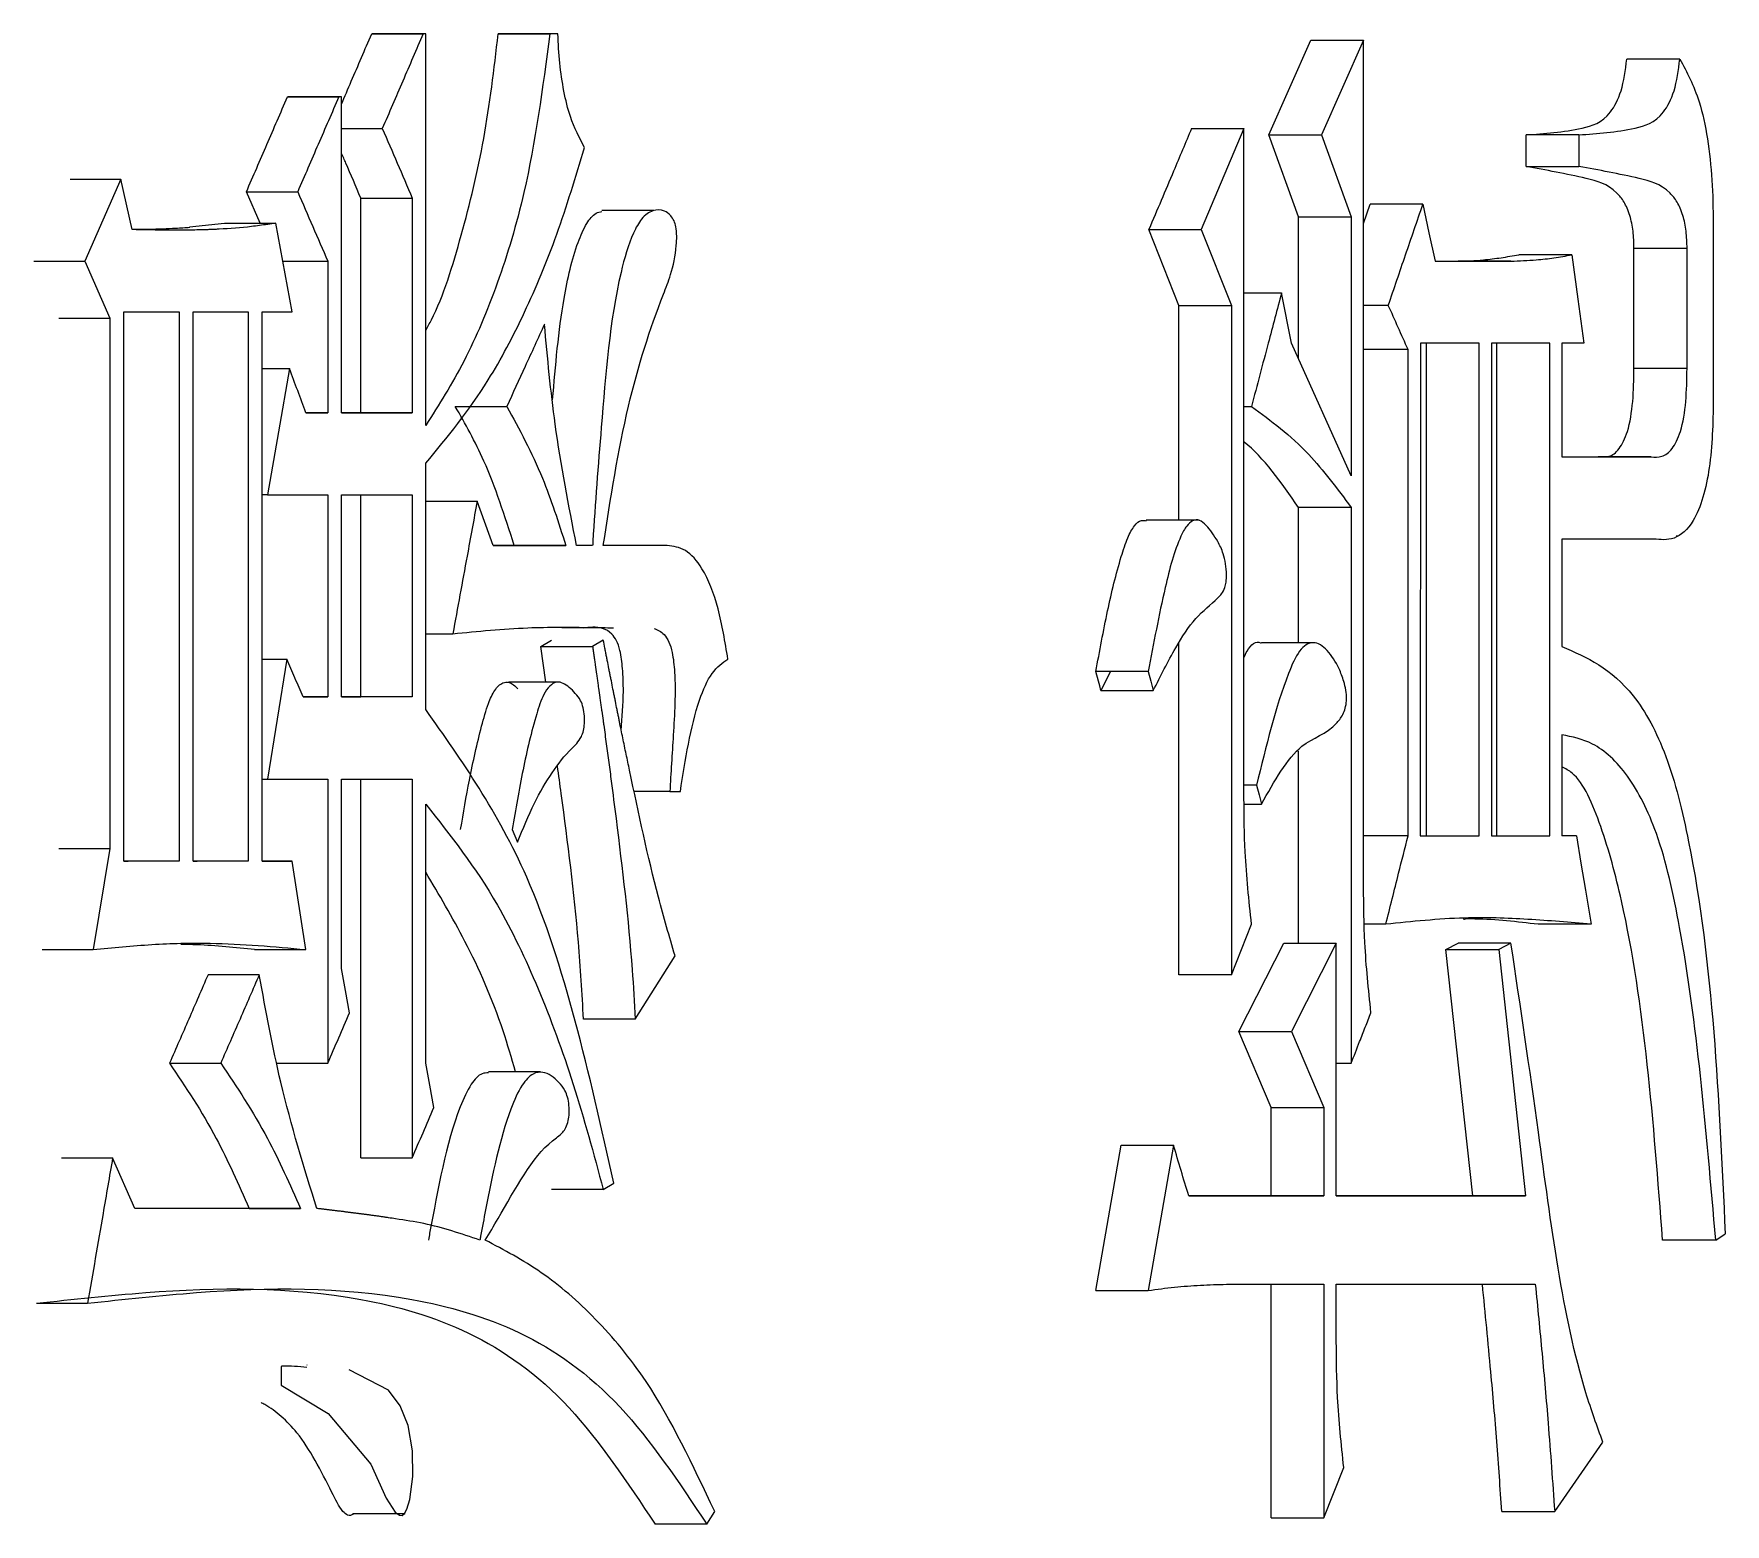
# Model space of a CAD drawing. Header units: millimetres. Extents: x 2180 to 4616, y 795 to 2518.
# Drawn here: x 3053.936 to 3056.833, y 1021.187 to 1023.739 of the extents above; entities that cross this region are included whole.
import ezdxf

# ---------------------------------------------------------------- set-up
doc = ezdxf.new("R2010")
doc.units = ezdxf.units.MM

msp = doc.modelspace()

# ---------------------------------------------------------------- linework, layer by layer
at = {"color": 7, "linetype": 'Continuous', "lineweight": 25}
for p, q in [((3054.5147, 1023.7394), (3054.6027, 1023.7394)), ((3054.5193, 1023.7394), (3054.5147, 1023.7394)), ((3054.6073, 1023.7394), (3054.5193, 1023.7394)), ((3054.6073, 1023.7394), (3054.6027, 1023.7394)), ((3054.6073, 1023.0688), (3054.6073, 1023.7394)), ((3054.8335, 1023.7394), (3054.7451, 1023.7394)), ((3054.8335, 1023.7394), (3054.8197, 1023.7394)), ((3056.0511, 1023.5664), (3056.1232, 1023.7287)), ((3056.1232, 1023.7287), (3056.2133, 1023.7287)), ((3056.2133, 1023.7287), (3056.1411, 1023.5664)), ((3056.2133, 1022.2791), (3056.2133, 1023.7287)), ((3056.755, 1023.6962), (3056.6642, 1023.6962)), ((3054.3704, 1023.6313), (3054.4583, 1023.6313)), ((3054.3751, 1023.6313), (3054.3704, 1023.6313)), ((3054.4629, 1023.6313), (3054.3751, 1023.6313)), ((3054.4629, 1023.6313), (3054.4583, 1023.6313)), ((3054.4629, 1023.0904), (3054.4629, 1023.6313)), ((3054.4629, 1023.5772), (3054.5329, 1023.5772)), ((3055.9187, 1023.5772), (3056.0085, 1023.5772)), ((3056.0085, 1023.5772), (3055.9354, 1023.4041)), ((3056.0085, 1022.4306), (3056.0085, 1023.5772)), ((3056.0511, 1023.5664), (3056.1411, 1023.5664)), ((3056.102, 1023.4258), (3056.0511, 1023.5664)), ((3056.1411, 1023.5664), (3056.1921, 1023.4258)), ((3056.5821, 1023.5664), (3056.4915, 1023.5664)), ((3056.4915, 1023.5123), (3056.4915, 1023.5664)), ((3056.5821, 1023.5664), (3056.5821, 1023.5123)), ((3056.4915, 1023.5123), (3056.5821, 1023.5123)), ((3053.9981, 1023.4906), (3054.0854, 1023.4906)), ((3054.0854, 1023.4906), (3054.0234, 1023.35)), ((3054.1045, 1023.4041), (3054.0854, 1023.4906)), ((3054.3002, 1023.469), (3054.388, 1023.469)), ((3054.3236, 1023.4149), (3054.3002, 1023.469)), ((3054.4961, 1023.4582), (3054.5841, 1023.4582)), ((3054.4961, 1023.0904), (3054.4961, 1023.4582)), ((3054.5841, 1023.4582), (3054.5841, 1023.0904)), ((3054.998, 1023.4366), (3054.9088, 1023.4366)), ((3056.102, 1023.1825), (3056.102, 1023.4258)), ((3056.1921, 1023.4258), (3056.1921, 1022.9823)), ((3056.2133, 1023.4146), (3056.2245, 1023.4474)), ((3056.3148, 1023.4474), (3056.2245, 1023.4474)), ((3054.2028, 1023.4087), (3054.2627, 1023.4149)), ((3054.2627, 1023.4149), (3054.3504, 1023.4149)), ((3054.3786, 1023.2635), (3054.3504, 1023.4149)), ((3055.8456, 1023.4041), (3055.9354, 1023.4041)), ((3055.8972, 1023.2743), (3055.8456, 1023.4041)), ((3055.9354, 1023.4041), (3055.987, 1023.2743)), ((3056.8122, 1023.415), (3056.8122, 1023.1121)), ((3056.7673, 1023.3717), (3056.6764, 1023.3717)), ((3056.6764, 1023.1662), (3056.6764, 1023.3717)), ((3056.7673, 1023.1662), (3056.7673, 1023.3717)), ((3053.9361, 1023.35), (3054.0234, 1023.35)), ((3054.0234, 1023.35), (3054.0663, 1023.2526)), ((3054.3625, 1023.35), (3054.4395, 1023.35)), ((3054.4395, 1023.35), (3054.4395, 1023.0904)), ((3056.3358, 1023.35), (3056.4657, 1023.3501)), ((3056.3358, 1023.3501), (3056.3752, 1023.3501)), ((3056.4657, 1023.3501), (3056.3752, 1023.3501)), ((3056.5697, 1023.3609), (3056.4791, 1023.3609)), ((3056.0085, 1023.296), (3056.0728, 1023.296)), ((3056.0899, 1023.2094), (3056.0728, 1023.296)), ((3054.0902, 1022.3224), (3054.0902, 1023.2635)), ((3054.0902, 1023.2635), (3054.1852, 1023.2635)), ((3054.1852, 1023.2635), (3054.1852, 1022.3224)), ((3054.2089, 1022.3224), (3054.2089, 1023.2635)), ((3054.2089, 1023.2635), (3054.3033, 1023.2635)), ((3054.3033, 1023.2635), (3054.3033, 1022.3224)), ((3054.3269, 1023.2635), (3054.3786, 1023.2635)), ((3054.3269, 1022.3224), (3054.3269, 1023.2635)), ((3055.8972, 1023.2743), (3055.987, 1023.2743)), ((3055.8972, 1022.9065), (3055.8972, 1023.2743)), ((3055.987, 1023.2743), (3055.987, 1022.1277)), ((3056.2557, 1023.2743), (3056.2133, 1023.2743)), ((3056.1921, 1022.9823), (3056.0899, 1023.2094)), ((3056.2895, 1023.1986), (3056.2133, 1023.1986)), ((3056.2895, 1022.3657), (3056.2895, 1023.1986)), ((3056.3106, 1023.2094), (3056.3105, 1022.3657)), ((3056.4114, 1023.2094), (3056.3106, 1023.2094)), ((3056.321, 1022.3657), (3056.321, 1023.2094)), ((3056.4114, 1022.3657), (3056.4114, 1023.2094)), ((3056.5323, 1023.2094), (3056.4323, 1023.2094)), ((3056.4323, 1023.2094), (3056.4323, 1022.3657)), ((3056.4418, 1022.3657), (3056.4418, 1023.2094)), ((3056.5323, 1022.3657), (3056.5323, 1023.2094)), ((3056.5904, 1023.2094), (3056.5531, 1023.2094)), ((3056.5531, 1023.2094), (3056.5531, 1023.0147)), ((3054.3269, 1023.1661), (3054.3739, 1023.1661)), ((3056.7673, 1023.1662), (3056.6764, 1023.1662)), ((3054.4395, 1023.0904), (3054.4021, 1023.0904)), ((3054.4021, 1023.0904), (3054.4395, 1023.0904)), ((3054.5841, 1023.0904), (3054.4629, 1023.0904)), ((3054.4629, 1023.0904), (3054.4961, 1023.0904)), ((3054.4961, 1023.0904), (3054.5841, 1023.0904)), ((3056.0085, 1023.1012), (3056.0214, 1023.1012)), ((3054.6073, 1022.582), (3054.6073, 1023.0039)), ((3056.5531, 1023.0147), (3056.7058, 1023.0147)), ((3056.5531, 1023.0147), (3056.615, 1023.0147)), ((3056.7058, 1023.0147), (3056.615, 1023.0147)), ((3054.3363, 1022.9498), (3054.3269, 1022.9498)), ((3054.3363, 1022.9498), (3054.4395, 1022.9498)), ((3054.4395, 1022.9498), (3054.4395, 1022.6036)), ((3054.4629, 1022.6036), (3054.4629, 1022.9498)), ((3054.4629, 1022.9498), (3054.5841, 1022.9498)), ((3054.4961, 1022.6036), (3054.4961, 1022.9498)), ((3054.5841, 1022.9498), (3054.5841, 1022.6036)), ((3054.6073, 1022.939), (3054.6953, 1022.939)), ((3054.723, 1022.8632), (3054.6953, 1022.939)), ((3055.9315, 1022.9065), (3055.841, 1022.9065)), ((3056.1921, 1022.9282), (3056.102, 1022.9282)), ((3056.102, 1022.6964), (3056.102, 1022.9282)), ((3056.1921, 1022.9282), (3056.1921, 1021.9762)), ((3056.7099, 1022.8741), (3056.5531, 1022.8741)), ((3056.5531, 1022.8741), (3056.5531, 1022.6902)), ((3056.7099, 1022.8741), (3056.6191, 1022.8741)), ((3056.7489, 1022.8794), (3056.7523, 1022.8794)), ((3054.8472, 1022.8632), (3054.723, 1022.8632)), ((3054.723, 1022.8632), (3054.7588, 1022.8632)), ((3054.7588, 1022.8632), (3054.8472, 1022.8632)), ((3054.8931, 1022.8632), (3054.8655, 1022.8632)), ((3055.0206, 1022.8632), (3054.9114, 1022.8632)), ((3055.0206, 1022.8632), (3054.932, 1022.8632)), ((3054.6073, 1022.7118), (3054.6537, 1022.7118)), ((3054.8046, 1022.6902), (3054.8228, 1022.701)), ((3054.8402, 1022.7224), (3054.9084, 1022.7224)), ((3054.9113, 1022.701), (3054.893, 1022.6902)), ((3054.8132, 1022.6288), (3054.8046, 1022.6902)), ((3054.8046, 1022.6902), (3054.893, 1022.6902)), ((3055.8972, 1022.1277), (3055.8972, 1022.6958)), ((3056.1293, 1022.6964), (3056.0387, 1022.6964)), ((3054.3269, 1022.6685), (3054.3692, 1022.6685)), ((3055.8446, 1022.6469), (3055.7549, 1022.6469)), ((3055.7793, 1022.6462), (3055.7635, 1022.6145)), ((3054.8379, 1022.6288), (3054.749, 1022.6288)), ((3055.7635, 1022.6145), (3055.8532, 1022.6145)), ((3054.4395, 1022.6036), (3054.3974, 1022.6036)), ((3054.3974, 1022.6036), (3054.4395, 1022.6036)), ((3054.5841, 1022.6036), (3054.4629, 1022.6036)), ((3054.4629, 1022.6036), (3054.4961, 1022.6036)), ((3054.5841, 1022.6036), (3054.4961, 1022.6036)), ((3056.5531, 1022.5388), (3056.5531, 1022.3657)), ((3056.102, 1022.1818), (3056.102, 1022.5107)), ((3054.3269, 1022.463), (3054.3363, 1022.463)), ((3054.3363, 1022.463), (3054.4395, 1022.463)), ((3054.4395, 1022.463), (3054.4395, 1021.9762)), ((3054.4629, 1022.463), (3054.5841, 1022.463)), ((3054.4629, 1022.1385), (3054.4629, 1022.463)), ((3054.4961, 1021.814), (3054.4961, 1022.463)), ((3054.5841, 1022.463), (3054.5841, 1021.814)), ((3055.0252, 1022.4414), (3054.9647, 1022.4414)), ((3055.0252, 1022.4414), (3055.0433, 1022.4414)), ((3056.03, 1022.4522), (3056.0085, 1022.4522)), ((3054.6073, 1021.9762), (3054.6073, 1022.4197)), ((3056.0088, 1022.4198), (3056.0385, 1022.4198)), ((3054.7553, 1022.3765), (3054.7645, 1022.3549)), ((3056.2895, 1022.3657), (3056.2133, 1022.3657)), ((3056.3105, 1022.3657), (3056.4114, 1022.3657)), ((3056.3105, 1022.3657), (3056.321, 1022.3657)), ((3056.321, 1022.3657), (3056.4114, 1022.3657)), ((3056.4323, 1022.3657), (3056.5323, 1022.3657)), ((3056.4323, 1022.3657), (3056.4418, 1022.3657)), ((3056.4418, 1022.3657), (3056.5323, 1022.3657)), ((3056.5779, 1022.3657), (3056.5531, 1022.3657)), ((3056.5779, 1022.3657), (3056.5531, 1022.3657)), ((3054.0663, 1022.344), (3054.0377, 1022.1709)), ((3054.1852, 1022.3224), (3054.0902, 1022.3224)), ((3054.0902, 1022.3224), (3054.0977, 1022.3224)), ((3054.1852, 1022.3224), (3054.0977, 1022.3224)), ((3054.3033, 1022.3224), (3054.2089, 1022.3224)), ((3054.2089, 1022.3224), (3054.2157, 1022.3224)), ((3054.3033, 1022.3224), (3054.2157, 1022.3224)), ((3054.3786, 1022.3224), (3054.3269, 1022.3224)), ((3054.3269, 1022.3224), (3054.3786, 1022.3224)), ((3054.4021, 1022.1709), (3054.3786, 1022.3224)), ((3055.987, 1022.1277), (3056.0214, 1022.2142)), ((3056.2514, 1022.2142), (3056.2148, 1022.2142)), ((3056.6028, 1022.2142), (3056.5121, 1022.2142)), ((3055.9999, 1022.0303), (3056.0765, 1022.1818)), ((3056.1666, 1022.1818), (3056.0899, 1022.0303)), ((3056.1666, 1021.7491), (3056.1666, 1022.1818)), ((3056.3544, 1022.171), (3056.3752, 1022.1818)), ((3056.4657, 1022.1818), (3056.3752, 1022.1818)), ((3056.4657, 1022.1818), (3056.4448, 1022.171)), ((3053.9504, 1022.1709), (3054.0377, 1022.1709)), ((3054.3143, 1022.1709), (3054.4021, 1022.1709)), ((3054.966, 1022.0519), (3055.0342, 1022.1601)), ((3056.3544, 1022.171), (3056.4448, 1022.171)), ((3056.4002, 1021.7491), (3056.3544, 1022.171)), ((3056.4448, 1022.171), (3056.4907, 1021.7491)), ((3054.3222, 1022.1277), (3054.2345, 1022.1277)), ((3055.987, 1022.1277), (3055.8972, 1022.1277)), ((3054.966, 1022.0519), (3054.8775, 1022.0519)), ((3055.9999, 1022.0303), (3056.0899, 1022.0303)), ((3056.0553, 1021.9005), (3055.9999, 1022.0303)), ((3056.0899, 1022.0303), (3056.1453, 1021.9005)), ((3056.1666, 1021.9762), (3056.1921, 1021.9762)), ((3054.8036, 1021.9612), (3054.7148, 1021.9612)), ((3056.0553, 1021.9005), (3056.1453, 1021.9005)), ((3056.0553, 1021.7491), (3056.0553, 1021.9005)), ((3056.1453, 1021.9005), (3056.1453, 1021.7491)), ((3055.7549, 1021.5868), (3055.7981, 1021.8356)), ((3055.7981, 1021.8356), (3055.8878, 1021.8356)), ((3055.8878, 1021.8356), (3055.8445, 1021.5868)), ((3053.9838, 1021.8139), (3054.0711, 1021.8139)), ((3054.1092, 1021.7274), (3054.0711, 1021.8139)), ((3054.9113, 1021.7599), (3054.9295, 1021.7707)), ((3056.1453, 1021.7491), (3055.9138, 1021.7491)), ((3055.9138, 1021.7491), (3056.0553, 1021.7491)), ((3056.0553, 1021.7491), (3056.1453, 1021.7491)), ((3056.4907, 1021.7491), (3056.1666, 1021.7491)), ((3056.1666, 1021.7491), (3056.4002, 1021.7491)), ((3056.4002, 1021.7491), (3056.4907, 1021.7491)), ((3054.3927, 1021.7274), (3054.1092, 1021.7274)), ((3054.3049, 1021.7274), (3054.1092, 1021.7274)), ((3054.3049, 1021.7274), (3054.3927, 1021.7274)), ((3056.8163, 1021.6734), (3056.7253, 1021.6734)), ((3056.8163, 1021.6734), (3056.8326, 1021.6842)), ((3055.7549, 1021.5868), (3055.8445, 1021.5868)), ((3055.9784, 1021.5976), (3056.1453, 1021.5976)), ((3056.0553, 1021.1974), (3056.0553, 1021.5976)), ((3056.1453, 1021.5976), (3056.1453, 1021.1974)), ((3056.1666, 1021.5976), (3056.5074, 1021.5976)), ((3056.1666, 1021.5003), (3056.1666, 1021.5976)), ((3053.9409, 1021.5651), (3054.0281, 1021.5651)), ((3054.3598, 1021.457), (3054.3598, 1021.4245)), ((3054.4043, 1021.4588), (3054.4038, 1021.4588)), ((3056.5406, 1021.2082), (3056.6232, 1021.3269)), ((3056.1453, 1021.1974), (3056.1794, 1021.2839)), ((3054.4833, 1021.2052), (3054.5718, 1021.2052)), ((3056.45, 1021.2082), (3056.5406, 1021.2082)), ((3055.0887, 1021.1867), (3055, 1021.1867))]:
    msp.add_line(p, q, dxfattribs=at)
at = {"color": 7, "linetype": 'Continuous', "lineweight": 25, "flags": 128}
for points in [[(3054.7314, 1023.7394), (3054.7608, 1023.7394), (3054.8197, 1023.7394)], [(3054.7451, 1023.7394), (3054.7404, 1023.7394), (3054.7374, 1023.7394), (3054.7344, 1023.7394), (3054.7314, 1023.7394)], [(3056.102, 1023.4258), (3056.1471, 1023.4258), (3056.1921, 1023.4258)], [(3056.3148, 1023.4474), (3056.3253, 1023.3987), (3056.3358, 1023.35)], [(3056.5697, 1023.3609), (3056.58, 1023.2852), (3056.5904, 1023.2094)], [(3053.979, 1023.2526), (3054.0227, 1023.2526), (3054.0663, 1023.2526)], [(3054.0663, 1023.2526), (3054.0663, 1022.7983), (3054.0663, 1022.344)], [(3054.3739, 1023.1661), (3054.3551, 1023.0579), (3054.3363, 1022.9498)], [(3054.3692, 1022.6685), (3054.3528, 1022.5658), (3054.3363, 1022.463)], [(3055.7635, 1022.6145), (3055.7614, 1022.6226), (3055.7592, 1022.6308), (3055.7549, 1022.6469)], [(3055.8446, 1022.6469), (3055.8489, 1022.6307), (3055.8532, 1022.6145)], [(3056.03, 1022.4522), (3056.0343, 1022.436), (3056.0385, 1022.4198)], [(3056.5779, 1022.3657), (3056.5856, 1022.3191), (3056.5932, 1022.2724), (3056.6028, 1022.2142)], [(3053.979, 1022.344), (3054.0008, 1022.344), (3054.0227, 1022.344), (3054.0445, 1022.344), (3054.0663, 1022.344)], [(3056.0765, 1022.1818), (3056.0993, 1022.1818), (3056.1329, 1022.1818), (3056.1666, 1022.1818)], [(3054.4769, 1022.0628), (3054.4699, 1022.1006), (3054.4629, 1022.1385)], [(3054.1685, 1021.9762), (3054.1907, 1021.9762), (3054.2128, 1021.9762), (3054.2561, 1021.9762)], [(3054.3517, 1021.9762), (3054.3739, 1021.9762), (3054.3961, 1021.9762), (3054.4395, 1021.9762)], [(3054.6212, 1021.9005), (3054.6143, 1021.9384), (3054.6073, 1021.9762)], [(3054.4961, 1021.814), (3054.5183, 1021.814), (3054.5405, 1021.814), (3054.5841, 1021.814)], [(3054.9113, 1021.7599), (3054.8748, 1021.7599), (3054.8488, 1021.7599), (3054.8228, 1021.7599)], [(3054.3598, 1021.4245), (3054.44, 1021.3763), (3054.513, 1021.2896), (3054.5394, 1021.231), (3054.5549, 1021.2071), (3054.5623, 1021.2018), (3054.5667, 1021.2017), (3054.5709, 1021.2048), (3054.5751, 1021.2121), (3054.5802, 1021.229), (3054.5854, 1021.2681), (3054.5848, 1021.3124), (3054.5769, 1021.3555), (3054.5633, 1021.3895), (3054.5434, 1021.4161), (3054.4762, 1021.4512), (3054.4762, 1021.4512)], [(3055.0887, 1021.1866), (3055.0954, 1021.1974), (3055.1022, 1021.2082)], [(3056.0553, 1021.1974), (3056.0778, 1021.1974), (3056.1003, 1021.1974), (3056.1228, 1021.1974), (3056.1453, 1021.1974)]]:
    msp.add_lwpolyline(points, dxfattribs=at)
at = {"color": 7, "linetype": 'Continuous', "lineweight": 25}
for points, knots in [([(3054.4629, 1023.6189), (3054.4686, 1023.6321), (3054.4858, 1023.6722), (3054.5031, 1023.7124), (3054.5147, 1023.7394)], [0, 0, 0, 0, 0.326762, 1, 1, 1, 1]), ([(3054.6027, 1023.7394), (3054.5911, 1023.7124), (3054.5679, 1023.6583), (3054.5446, 1023.6042), (3054.5329, 1023.5772)], [0, 0, 0, 0, 0.4999997, 1, 1, 1, 1]), ([(3054.8197, 1023.7394), (3054.8074, 1023.6466), (3054.7874, 1023.4946), (3054.732, 1023.3104), (3054.6751, 1023.1755), (3054.6298, 1023.1042), (3054.6073, 1023.0688)], [0, 0, 0, 0, 0.347456, 0.568585, 0.785979, 1, 1, 1, 1]), ([(3054.6073, 1023.2316), (3054.6106, 1023.2375), (3054.6356, 1023.2826), (3054.6696, 1023.3947), (3054.7099, 1023.5582), (3054.7242, 1023.6788), (3054.7314, 1023.7394)], [0, 0, 0, 0, 0.046421, 0.359328, 0.677626, 1, 1, 1, 1]), ([(3054.8793, 1023.5447), (3054.8705, 1023.5613), (3054.8558, 1023.5888), (3054.8433, 1023.6412), (3054.836, 1023.6891), (3054.8343, 1023.7226), (3054.8335, 1023.7394)], [0, 0, 0, 0, 0.330678, 0.5509904, 0.7745699, 1, 1, 1, 1]), ([(3056.4915, 1023.5664), (3056.5234, 1023.5686), (3056.5719, 1023.5718), (3056.6293, 1023.5891), (3056.6565, 1023.6395), (3056.6616, 1023.677), (3056.6642, 1023.6962)], [0, 0, 0, 0, 0.492676, 0.749427, 0.872012, 1, 1, 1, 1]), ([(3056.5821, 1023.5664), (3056.614, 1023.5686), (3056.6626, 1023.5718), (3056.72, 1023.5891), (3056.7473, 1023.6394), (3056.7524, 1023.677), (3056.755, 1023.6962)], [0, 0, 0, 0, 0.492785, 0.749576, 0.872123, 1, 1, 1, 1]), ([(3056.755, 1023.6962), (3056.7669, 1023.6738), (3056.7869, 1023.6363), (3056.8033, 1023.56), (3056.8109, 1023.4888), (3056.8118, 1023.4396), (3056.8122, 1023.415)], [0, 0, 0, 0, 0.32906, 0.549528, 0.774008, 1, 1, 1, 1]), ([(3054.3002, 1023.469), (3054.3119, 1023.496), (3054.3354, 1023.5501), (3054.3587, 1023.6042), (3054.3704, 1023.6313)], [0, 0, 0, 0, 0.499999, 1, 1, 1, 1]), ([(3054.4583, 1023.6313), (3054.4466, 1023.6042), (3054.4232, 1023.5501), (3054.3997, 1023.496), (3054.388, 1023.469)], [0, 0, 0, 0, 0.5, 1, 1, 1, 1]), ([(3054.5329, 1023.5772), (3054.5415, 1023.5573), (3054.5586, 1023.5177), (3054.5756, 1023.478), (3054.5841, 1023.4582)], [0, 0, 0, 0, 0.500001, 1, 1, 1, 1]), ([(3055.9187, 1023.5772), (3055.9084, 1023.5529), (3055.8912, 1023.5119), (3055.8668, 1023.4542), (3055.8527, 1023.4208), (3055.8456, 1023.4041)], [0, 0, 0, 0, 0.420871, 0.710435, 1, 1, 1, 1]), ([(3054.6073, 1023.0039), (3054.6441, 1023.0484), (3054.7049, 1023.1223), (3054.7778, 1023.2608), (3054.8336, 1023.3939), (3054.864, 1023.4943), (3054.8793, 1023.5447)], [0, 0, 0, 0, 0.333809, 0.553089, 0.775219, 1, 1, 1, 1]), ([(3054.4961, 1023.4582), (3054.4876, 1023.478), (3054.4765, 1023.5038), (3054.4655, 1023.5295), (3054.4629, 1023.5354)], [0, 0, 0, 0, 0.770201, 1, 1, 1, 1]), ([(3056.6764, 1023.3717), (3056.6761, 1023.3818), (3056.6756, 1023.4017), (3056.6696, 1023.4302), (3056.6598, 1023.4525), (3056.6354, 1023.4817), (3056.578, 1023.4963), (3056.5258, 1023.506), (3056.4915, 1023.5123)], [0, 0, 0, 0, 0.060186, 0.119313, 0.185904, 0.25149, 0.507936, 1, 1, 1, 1]), ([(3056.7673, 1023.3717), (3056.767, 1023.3818), (3056.7664, 1023.4018), (3056.7605, 1023.4302), (3056.7507, 1023.4525), (3056.7262, 1023.4817), (3056.6687, 1023.4963), (3056.6164, 1023.506), (3056.5821, 1023.5123)], [0, 0, 0, 0, 0.060123, 0.1192, 0.185763, 0.251345, 0.507834, 1, 1, 1, 1]), ([(3054.388, 1023.469), (3054.3966, 1023.4492), (3054.4138, 1023.4095), (3054.431, 1023.3698), (3054.4395, 1023.35)], [0, 0, 0, 0, 0.500001, 1, 1, 1, 1]), ([(3054.8245, 1023.1123), (3054.8295, 1023.1711), (3054.8376, 1023.2657), (3054.8609, 1023.3674), (3054.8815, 1023.4145), (3054.8962, 1023.4326), (3054.9056, 1023.4345), (3054.9089, 1023.4352)], [0, 0, 0, 0, 0.454474, 0.731259, 0.84685, 0.944624, 1, 1, 1, 1]), ([(3054.9114, 1022.8632), (3054.924, 1022.9444), (3054.948, 1023.0989), (3054.9951, 1023.2463), (3055.0284, 1023.3286), (3055.0359, 1023.3641), (3055.0374, 1023.3929), (3055.0362, 1023.408), (3055.0324, 1023.4202), (3055.0257, 1023.4302), (3055.0133, 1023.4382), (3054.9959, 1023.4386), (3054.9771, 1023.4253), (3054.9574, 1023.3895), (3054.9245, 1023.2759), (3054.9101, 1023.09), (3054.8971, 1022.9333), (3054.8932, 1022.8656), (3054.8931, 1022.8632)], [0, 0, 0, 0, 0.188824, 0.359425, 0.391174, 0.431004, 0.443042, 0.4552, 0.463942, 0.475035, 0.493349, 0.52466, 0.556942, 0.585534, 0.64557, 0.848774, 0.994709, 1, 1, 1, 1]), ([(3056.2557, 1023.2743), (3056.2655, 1023.3032), (3056.2803, 1023.3464), (3056.3, 1023.4041), (3056.3099, 1023.433), (3056.3148, 1023.4474)], [0, 0, 0, 0, 0.5, 0.75, 1, 1, 1, 1]), ([(3054.3504, 1023.4149), (3054.3412, 1023.4136), (3054.3274, 1023.4116), (3054.2951, 1023.4075), (3054.2697, 1023.4056), (3054.2465, 1023.4044), (3054.2396, 1023.4041), (3054.2326, 1023.4039), (3054.2256, 1023.4037), (3054.2164, 1023.4034), (3054.2071, 1023.4033), (3054.1978, 1023.4032), (3054.1908, 1023.4031), (3054.1838, 1023.4031), (3054.1769, 1023.4031), (3054.1699, 1023.4031), (3054.1641, 1023.4032), (3054.1594, 1023.4032), (3054.1559, 1023.4033), (3054.1524, 1023.4033), (3054.1489, 1023.4033), (3054.1454, 1023.4034), (3054.1419, 1023.4034), (3054.1385, 1023.4035), (3054.1338, 1023.4036), (3054.1291, 1023.4036), (3054.1245, 1023.4037), (3054.121, 1023.4038), (3054.1175, 1023.4038), (3054.114, 1023.4039), (3054.1096, 1023.404), (3054.1065, 1023.4041), (3054.1045, 1023.4041)], [0, 0, 0, 0, 0.113118, 0.169677, 0.395941, 0.424221, 0.4525, 0.480779, 0.509059, 0.537338, 0.593897, 0.622177, 0.650456, 0.678735, 0.707015, 0.735294, 0.763573, 0.777713, 0.791853, 0.805993, 0.820132, 0.834272, 0.848412, 0.862551, 0.876691, 0.90497, 0.91911, 0.93325, 0.947389, 0.961529, 0.975669, 1, 1, 1, 1]), ([(3054.2032, 1023.4076), (3054.1955, 1023.407), (3054.1759, 1023.4057), (3054.1373, 1023.4043), (3054.1147, 1023.4041), (3054.1055, 1023.4041)], [0, 0, 0, 0, 0.27763, 0.704747, 1, 1, 1, 1]), ([(3056.3752, 1023.3501), (3056.3897, 1023.3505), (3056.4143, 1023.3513), (3056.4489, 1023.3558), (3056.469, 1023.3592), (3056.4791, 1023.3609)], [0, 0, 0, 0, 0.416267, 0.70808, 1, 1, 1, 1]), ([(3056.4657, 1023.3501), (3056.4802, 1023.3506), (3056.5048, 1023.3515), (3056.5394, 1023.3554), (3056.5596, 1023.359), (3056.5697, 1023.3609)], [0, 0, 0, 0, 0.415687, 0.707752, 1, 1, 1, 1]), ([(3056.0728, 1023.296), (3056.0652, 1023.2671), (3056.0528, 1023.2203), (3056.0357, 1023.1554), (3056.0262, 1023.1193), (3056.0214, 1023.1012)], [0, 0, 0, 0, 0.444073, 0.722036, 1, 1, 1, 1]), ([(3056.2895, 1023.1986), (3056.2838, 1023.2112), (3056.2726, 1023.2365), (3056.2613, 1023.2617), (3056.2557, 1023.2743)], [0, 0, 0, 0, 0.499999, 1, 1, 1, 1]), ([(3054.8105, 1023.2419), (3054.805, 1023.2298), (3054.794, 1023.2057), (3054.7725, 1023.1588), (3054.7565, 1023.124), (3054.7461, 1023.1012)], [0, 0, 0, 0, 0.25711, 0.51422, 1, 1, 1, 1]), ([(3054.8655, 1022.8632), (3054.8521, 1022.9317), (3054.8281, 1023.0542), (3054.8159, 1023.1844), (3054.8105, 1023.2418)], [0, 0, 0, 0, 0.55855, 1, 1, 1, 1]), ([(3054.4021, 1023.0904), (3054.3974, 1023.103), (3054.388, 1023.1283), (3054.3786, 1023.1535), (3054.3739, 1023.1661)], [0, 0, 0, 0, 0.500001, 1, 1, 1, 1]), ([(3056.6253, 1023.0153), (3056.6279, 1023.0152), (3056.6368, 1023.0151), (3056.6516, 1023.0265), (3056.6674, 1023.0588), (3056.6755, 1023.1098), (3056.6761, 1023.1473), (3056.6764, 1023.1662)], [0, 0, 0, 0, 0.0867607, 0.2858243, 0.4905188, 0.7427767, 1, 1, 1, 1]), ([(3056.7058, 1023.0147), (3056.7119, 1023.0143), (3056.7242, 1023.0135), (3056.7424, 1023.0263), (3056.7582, 1023.0589), (3056.7663, 1023.1098), (3056.767, 1023.1472), (3056.7673, 1023.1662)], [0, 0, 0, 0, 0.178016, 0.357314, 0.541602, 0.768589, 1, 1, 1, 1]), ([(3056.8122, 1023.1121), (3056.8115, 1023.0727), (3056.81, 1022.9957), (3056.7836, 1022.9021), (3056.7452, 1022.8705), (3056.7216, 1022.8729), (3056.7099, 1022.8741)], [0, 0, 0, 0, 0.295173, 0.576606, 0.789028, 1, 1, 1, 1]), ([(3054.6579, 1023.1012), (3054.6653, 1023.1012), (3054.6801, 1023.1012), (3054.7095, 1023.1012), (3054.7315, 1023.1012), (3054.7461, 1023.1012)], [0, 0, 0, 0, 0.2525093, 0.5050093, 1, 1, 1, 1]), ([(3054.7588, 1022.8632), (3054.7426, 1022.9135), (3054.7139, 1023.0025), (3054.6749, 1023.0713), (3054.6579, 1023.1012)], [0, 0, 0, 0, 0.56494, 1, 1, 1, 1]), ([(3054.7461, 1023.1012), (3054.7674, 1023.0621), (3054.8059, 1022.9916), (3054.8345, 1022.9028), (3054.8472, 1022.8632)], [0, 0, 0, 0, 0.555111, 1, 1, 1, 1]), ([(3056.0214, 1023.1012), (3056.0547, 1023.0767), (3056.1145, 1023.0326), (3056.1683, 1022.9602), (3056.1921, 1022.9282)], [0, 0, 0, 0, 0.557248, 1, 1, 1, 1]), ([(3056.102, 1022.9282), (3056.0721, 1022.971), (3056.0421, 1023.0141), (3056.0087, 1023.0404), (3056.0085, 1023.0405)], [0, 0, 0, 0, 0.994822, 1, 1, 1, 1]), ([(3054.6953, 1022.939), (3054.6896, 1022.9076), (3054.6798, 1022.854), (3054.6659, 1022.7783), (3054.6578, 1022.734), (3054.6537, 1022.7118)], [0, 0, 0, 0, 0.414509, 0.7072526, 1, 1, 1, 1]), ([(3055.7549, 1022.6469), (3055.7613, 1022.6819), (3055.7737, 1022.7499), (3055.7924, 1022.8263), (3055.8083, 1022.8752), (3055.8199, 1022.8973), (3055.8314, 1022.9073), (3055.8384, 1022.9058), (3055.8412, 1022.9052)], [0, 0, 0, 0, 0.332169, 0.644911, 0.764477, 0.861963, 0.944096, 1, 1, 1, 1]), ([(3055.8532, 1022.6145), (3055.8657, 1022.6396), (3055.8885, 1022.6851), (3055.9252, 1022.7417), (3055.9536, 1022.763), (3055.9704, 1022.7799), (3055.9756, 1022.7888), (3055.9783, 1022.8008), (3055.9789, 1022.815), (3055.9773, 1022.832), (3055.9726, 1022.8525), (3055.9611, 1022.8753), (3055.9475, 1022.8945), (3055.9327, 1022.908), (3055.9208, 1022.9064), (3055.9096, 1022.897), (3055.8913, 1022.8623), (3055.8689, 1022.7766), (3055.8537, 1022.6954), (3055.8446, 1022.6469)], [0, 0, 0, 0, 0.133739, 0.243051, 0.352533, 0.371712, 0.391103, 0.40333, 0.418292, 0.440552, 0.463875, 0.498841, 0.561321, 0.592898, 0.624761, 0.654015, 0.68757, 0.813379, 1, 1, 1, 1]), ([(3055.1248, 1022.6685), (3055.1199, 1022.6981), (3055.1103, 1022.7563), (3055.0846, 1022.823), (3055.0525, 1022.8587), (3055.0312, 1022.8617), (3055.0206, 1022.8632)], [0, 0, 0, 0, 0.291567, 0.574035, 0.788626, 1, 1, 1, 1]), ([(3054.6537, 1022.7118), (3054.6965, 1022.716), (3054.7757, 1022.7239), (3054.8673, 1022.723), (3054.9159, 1022.7223), (3054.9286, 1022.7221)], [0, 0, 0, 0, 0.465184, 0.860123, 1, 1, 1, 1]), ([(3054.9421, 1022.5464), (3054.9438, 1022.5686), (3054.9465, 1022.6038), (3054.945, 1022.6502), (3054.9412, 1022.6804), (3054.9344, 1022.7008), (3054.9242, 1022.7147), (3054.9046, 1022.7249), (3054.8879, 1022.7229), (3054.8766, 1022.7216)], [0, 0, 0, 0, 0.2337206, 0.3700639, 0.4821612, 0.5546155, 0.6270686, 0.7492778, 1, 1, 1, 1]), ([(3055.0342, 1022.1601), (3055.0245, 1022.1933), (3054.9949, 1022.2948), (3054.9699, 1022.4136), (3054.9515, 1022.5011), (3054.9476, 1022.5196), (3054.9438, 1022.5381), (3054.9405, 1022.5543), (3054.9377, 1022.5682), (3054.9363, 1022.5752), (3054.9344, 1022.5845), (3054.9326, 1022.5938), (3054.9307, 1022.6031), (3054.9293, 1022.6101), (3054.9274, 1022.6194), (3054.9256, 1022.6287), (3054.9237, 1022.638), (3054.9223, 1022.645), (3054.9205, 1022.6543), (3054.9187, 1022.6637), (3054.9168, 1022.673), (3054.9154, 1022.68), (3054.9136, 1022.6893), (3054.9122, 1022.6963), (3054.9113, 1022.701)], [0, 0, 0, 0, 0.194919, 0.596792, 0.647185, 0.672381, 0.697577, 0.74797, 0.760568, 0.773166, 0.785764, 0.81096, 0.823558, 0.836156, 0.848754, 0.873951, 0.886549, 0.899147, 0.911745, 0.936941, 0.949539, 0.962137, 0.974736, 1, 1, 1, 1]), ([(3054.9982, 1022.721), (3055.0041, 1022.7186), (3055.0134, 1022.7147), (3055.0241, 1022.6986), (3055.0307, 1022.6763), (3055.0363, 1022.622), (3055.0314, 1022.5413), (3055.0272, 1022.4735), (3055.0252, 1022.4414)], [0, 0, 0, 0, 0.1205275, 0.1871773, 0.2540797, 0.3617656, 0.6971494, 1, 1, 1, 1]), ([(3056.0085, 1022.6713), (3056.0102, 1022.675), (3056.0177, 1022.6913), (3056.0298, 1022.7009), (3056.038, 1022.696), (3056.0385, 1022.6957)], [0, 0, 0, 0, 0.216989, 0.955314, 1, 1, 1, 1]), ([(3054.893, 1022.6902), (3054.8934, 1022.6875), (3054.8941, 1022.6822), (3054.8953, 1022.6743), (3054.8964, 1022.6663), (3054.8979, 1022.6558), (3054.8994, 1022.6452), (3054.9009, 1022.6346), (3054.902, 1022.6266), (3054.9035, 1022.616), (3054.905, 1022.6054), (3054.9065, 1022.5948), (3054.9076, 1022.5869), (3054.9091, 1022.5763), (3054.9106, 1022.5657), (3054.9124, 1022.5524), (3054.9143, 1022.5391), (3054.9164, 1022.5232), (3054.9193, 1022.5019), (3054.9222, 1022.4806), (3054.9271, 1022.4433), (3054.9412, 1022.3311), (3054.9578, 1022.1962), (3054.9644, 1022.0801), (3054.966, 1022.0519)], [0, 0, 0, 0, 0.012619, 0.025237, 0.037856, 0.050474, 0.075711, 0.08833, 0.100948, 0.113567, 0.138804, 0.151422, 0.164041, 0.176659, 0.201896, 0.214515, 0.239752, 0.264989, 0.290226, 0.3407, 0.365937, 0.466887, 0.870929, 1, 1, 1, 1]), ([(3056.0385, 1022.4198), (3056.0605, 1022.4593), (3056.0993, 1022.5292), (3056.1535, 1022.5397), (3056.1776, 1022.5716), (3056.1829, 1022.5867), (3056.1848, 1022.6006), (3056.1833, 1022.616), (3056.1788, 1022.6336), (3056.1689, 1022.6592), (3056.1516, 1022.6856), (3056.1274, 1022.7019), (3056.1022, 1022.6857), (3056.0666, 1022.603), (3056.0462, 1022.5191), (3056.03, 1022.4522)], [0, 0, 0, 0, 0.206756, 0.36622, 0.399315, 0.414903, 0.42938, 0.446247, 0.465285, 0.496864, 0.558757, 0.621691, 0.682799, 0.747419, 1, 1, 1, 1]), ([(3056.5531, 1022.6902), (3056.5955, 1022.6713), (3056.6616, 1022.6419), (3056.735, 1022.5076), (3056.8089, 1022.2071), (3056.822, 1021.9163), (3056.8326, 1021.6842)], [0, 0, 0, 0, 0.2265728, 0.3529789, 0.4833551, 1, 1, 1, 1]), ([(3054.3974, 1022.6036), (3054.3927, 1022.6144), (3054.3833, 1022.6361), (3054.3739, 1022.6577), (3054.3692, 1022.6685)], [0, 0, 0, 0, 0.500001, 1, 1, 1, 1]), ([(3055.0433, 1022.4414), (3055.0518, 1022.4964), (3055.0636, 1022.5725), (3055.0963, 1022.6483), (3055.1154, 1022.6619), (3055.1248, 1022.6685)], [0, 0, 0, 0, 0.572071, 0.789697, 1, 1, 1, 1]), ([(3054.667, 1022.3765), (3054.6718, 1022.4049), (3054.6821, 1022.4656), (3054.6984, 1022.5375), (3054.7127, 1022.5896), (3054.7249, 1022.6166), (3054.7377, 1022.6287), (3054.752, 1022.6301), (3054.7602, 1022.6222), (3054.7652, 1022.6175)], [0, 0, 0, 0, 0.251355, 0.535833, 0.663298, 0.7524074, 0.8422003, 0.9051749, 1, 1, 1, 1]), ([(3054.7645, 1022.3549), (3054.7738, 1022.3777), (3054.7916, 1022.4215), (3054.8231, 1022.4751), (3054.8507, 1022.5102), (3054.871, 1022.5279), (3054.8777, 1022.5456), (3054.8794, 1022.5581), (3054.8793, 1022.5717), (3054.8773, 1022.5857), (3054.872, 1022.5998), (3054.86, 1022.614), (3054.8462, 1022.6267), (3054.8308, 1022.6305), (3054.8192, 1022.6229), (3054.8069, 1022.6056), (3054.7911, 1022.5563), (3054.7729, 1022.4791), (3054.7612, 1022.4109), (3054.7553, 1022.3765)], [0, 0, 0, 0, 0.117411, 0.224514, 0.331514, 0.385099, 0.401502, 0.417942, 0.434593, 0.453955, 0.473463, 0.503457, 0.565822, 0.597864, 0.6299, 0.663784, 0.718184, 0.85806, 1, 1, 1, 1]), ([(3054.9295, 1021.7707), (3054.8872, 1021.9591), (3054.8128, 1022.2906), (3054.6693, 1022.4942), (3054.6073, 1022.582)], [0, 0, 0, 0, 0.568507, 1, 1, 1, 1]), ([(3056.8163, 1021.6734), (3056.8082, 1021.7676), (3056.7927, 1021.9492), (3056.7619, 1022.1858), (3056.7215, 1022.3678), (3056.6672, 1022.4749), (3056.6097, 1022.5272), (3056.5706, 1022.5352), (3056.5531, 1022.5388)], [0, 0, 0, 0, 0.245646, 0.473666, 0.633063, 0.763711, 0.894016, 1, 1, 1, 1]), ([(3054.8775, 1022.0519), (3054.8749, 1022.0959), (3054.8671, 1022.2267), (3054.8485, 1022.3698), (3054.8351, 1022.4694), (3054.8329, 1022.4851)], [0, 0, 0, 0, 0.299395, 0.889632, 1, 1, 1, 1]), ([(3056.7253, 1021.6734), (3056.7099, 1021.8759), (3056.6906, 1022.1296), (3056.6224, 1022.3827), (3056.5855, 1022.4673), (3056.559, 1022.4807), (3056.5531, 1022.4837)], [0, 0, 0, 0, 0.63735, 0.798589, 0.954752, 1, 1, 1, 1]), ([(3054.6073, 1022.4197), (3054.6498, 1022.3661), (3054.7202, 1022.2773), (3054.8014, 1022.1058), (3054.8621, 1021.942), (3054.8948, 1021.8208), (3054.9113, 1021.7599)], [0, 0, 0, 0, 0.333002, 0.552476, 0.774971, 1, 1, 1, 1]), ([(3056.0214, 1022.2142), (3056.017, 1022.2553), (3056.0095, 1022.3265), (3056.0088, 1022.3996), (3056.0085, 1022.4306)], [0, 0, 0, 0, 0.576873, 1, 1, 1, 1]), ([(3056.2514, 1022.2142), (3056.2551, 1022.2288), (3056.2624, 1022.2579), (3056.2751, 1022.3084), (3056.2841, 1022.3443), (3056.2895, 1022.3657)], [0, 0, 0, 0, 0.288217, 0.576435, 1, 1, 1, 1]), ([(3054.7612, 1021.9612), (3054.7543, 1021.9849), (3054.7302, 1022.0671), (3054.6784, 1022.1836), (3054.6301, 1022.2649), (3054.6073, 1022.3033)], [0, 0, 0, 0, 0.176257, 0.610601, 1, 1, 1, 1]), ([(3056.226, 1022.0628), (3056.2218, 1022.1025), (3056.2143, 1022.1737), (3056.2136, 1022.2469), (3056.2133, 1022.2791)], [0, 0, 0, 0, 0.558839, 1, 1, 1, 1]), ([(3056.6028, 1022.2142), (3056.5668, 1022.2174), (3056.4949, 1022.2236), (3056.3778, 1022.2274), (3056.2963, 1022.2189), (3056.2514, 1022.2142)], [0, 0, 0, 0, 0.309877, 0.619791, 1, 1, 1, 1]), ([(3056.3855, 1022.2239), (3056.3851, 1022.2236), (3056.3832, 1022.2226), (3056.3873, 1022.2234), (3056.3904, 1022.224)], [0, 0, 0, 0, 0.230108, 1, 1, 1, 1]), ([(3056.5121, 1022.2142), (3056.4763, 1022.2185), (3056.4358, 1022.2232), (3056.3949, 1022.2233), (3056.3904, 1022.2233)], [0, 0, 0, 0, 0.887694, 1, 1, 1, 1]), ([(3054.0377, 1022.1709), (3054.0712, 1022.1742), (3054.1381, 1022.1807), (3054.2598, 1022.1837), (3054.3475, 1022.1758), (3054.4021, 1022.1709)], [0, 0, 0, 0, 0.273667, 0.547376, 1, 1, 1, 1]), ([(3054.3143, 1022.1709), (3054.2813, 1022.1743), (3054.2394, 1022.1786), (3054.1971, 1022.1796), (3054.188, 1022.1798)], [0, 0, 0, 0, 0.7854, 1, 1, 1, 1]), ([(3056.6232, 1021.3269), (3056.6132, 1021.3546), (3056.5585, 1021.5058), (3056.5204, 1021.8156), (3056.4817, 1022.0748), (3056.4657, 1022.1818)], [0, 0, 0, 0, 0.116288, 0.635254, 1, 1, 1, 1]), ([(3054.2345, 1022.1277), (3054.2235, 1022.1024), (3054.2016, 1022.0519), (3054.1796, 1022.0014), (3054.1685, 1021.9762)], [0, 0, 0, 0, 0.5000021, 1, 1, 1, 1]), ([(3054.3222, 1022.1277), (3054.3112, 1022.1024), (3054.2892, 1022.0519), (3054.2672, 1022.0014), (3054.2561, 1021.9762)], [0, 0, 0, 0, 0.4999967, 1, 1, 1, 1]), ([(3054.4208, 1021.7274), (3054.3988, 1021.798), (3054.3595, 1021.9246), (3054.3336, 1022.0654), (3054.3222, 1022.1277)], [0, 0, 0, 0, 0.5578888, 1, 1, 1, 1]), ([(3054.4395, 1021.9762), (3054.4458, 1021.9906), (3054.4582, 1022.0195), (3054.4707, 1022.0483), (3054.4769, 1022.0628)], [0, 0, 0, 0, 0.499999, 1, 1, 1, 1]), ([(3056.1921, 1021.9762), (3056.197, 1021.9886), (3056.205, 1022.0092), (3056.2163, 1022.0381), (3056.2228, 1022.0545), (3056.226, 1022.0628)], [0, 0, 0, 0, 0.428346, 0.714167, 1, 1, 1, 1]), ([(3054.1685, 1021.9762), (3054.1961, 1021.9352), (3054.2456, 1021.8615), (3054.2867, 1021.7686), (3054.3049, 1021.7274)], [0, 0, 0, 0, 0.556343, 1, 1, 1, 1]), ([(3054.2561, 1021.9762), (3054.2837, 1021.9352), (3054.3333, 1021.8616), (3054.3744, 1021.7686), (3054.3927, 1021.7274)], [0, 0, 0, 0, 0.556387, 1, 1, 1, 1]), ([(3054.7148, 1021.9596), (3054.7111, 1021.9596), (3054.7006, 1021.9595), (3054.6828, 1021.9395), (3054.6452, 1021.8573), (3054.6276, 1021.7562), (3054.6125, 1021.6773), (3054.6118, 1021.6733)], [0, 0, 0, 0, 0.06199, 0.176405, 0.324608, 0.966385, 1, 1, 1, 1]), ([(3054.7092, 1021.6733), (3054.7165, 1021.6855), (3054.7534, 1021.7464), (3054.7942, 1021.8251), (3054.8384, 1021.8532), (3054.8477, 1021.8655), (3054.8515, 1021.8772), (3054.8532, 1021.8905), (3054.8529, 1021.9045), (3054.8505, 1021.9183), (3054.8446, 1021.9327), (3054.8306, 1021.9493), (3054.812, 1021.963), (3054.7897, 1021.9595), (3054.7698, 1021.9382), (3054.7378, 1021.8642), (3054.718, 1021.7707), (3054.7037, 1021.6928), (3054.7004, 1021.6756), (3054.6999, 1021.6733)], [0, 0, 0, 0, 0.066203, 0.331418, 0.376174, 0.392134, 0.408285, 0.422252, 0.437571, 0.454108, 0.470588, 0.499884, 0.567199, 0.607022, 0.655995, 0.720748, 0.938177, 0.991744, 1, 1, 1, 1]), ([(3054.5841, 1021.814), (3054.5903, 1021.8284), (3054.6027, 1021.8572), (3054.6151, 1021.8861), (3054.6212, 1021.9005)], [0, 0, 0, 0, 0.499999, 1, 1, 1, 1]), ([(3055.9138, 1021.7491), (3055.9095, 1021.7635), (3055.9008, 1021.7923), (3055.8922, 1021.8212), (3055.8878, 1021.8356)], [0, 0, 0, 0, 0.499999, 1, 1, 1, 1]), ([(3054.0711, 1021.8139), (3054.0656, 1021.7822), (3054.0557, 1021.7249), (3054.0414, 1021.6419), (3054.0326, 1021.5907), (3054.0282, 1021.5651)], [0, 0, 0, 0, 0.382595, 0.691297, 1, 1, 1, 1]), ([(3054.6999, 1021.6733), (3054.6681, 1021.6841), (3054.6203, 1021.7002), (3054.5678, 1021.7078), (3054.5456, 1021.7112), (3054.5375, 1021.7124), (3054.5315, 1021.7133), (3054.5254, 1021.7142), (3054.5193, 1021.715), (3054.5143, 1021.7157), (3054.5092, 1021.7164), (3054.5052, 1021.7169), (3054.5011, 1021.7175), (3054.4971, 1021.718), (3054.493, 1021.7185), (3054.488, 1021.7192), (3054.4839, 1021.7197), (3054.4788, 1021.7203), (3054.4748, 1021.7208), (3054.4707, 1021.7213), (3054.4667, 1021.7219), (3054.4626, 1021.7224), (3054.4575, 1021.723), (3054.4535, 1021.7235), (3054.4484, 1021.7241), (3054.4443, 1021.7246), (3054.4392, 1021.7252), (3054.4352, 1021.7257), (3054.4311, 1021.7262), (3054.4267, 1021.7267), (3054.4232, 1021.7271), (3054.4208, 1021.7274)], [0, 0, 0, 0, 0.346641, 0.519778, 0.563061, 0.584702, 0.606343, 0.627984, 0.649626, 0.671267, 0.682088, 0.703729, 0.714549, 0.72537, 0.747011, 0.757832, 0.779473, 0.790294, 0.811935, 0.822756, 0.833576, 0.855218, 0.866038, 0.88768, 0.8985, 0.920141, 0.930962, 0.952603, 0.963424, 0.974245, 1, 1, 1, 1]), ([(3055.1022, 1021.2082), (3055.0648, 1021.2874), (3055.0035, 1021.4172), (3054.8988, 1021.5415), (3054.8062, 1021.6221), (3054.7414, 1021.6563), (3054.7092, 1021.6733)], [0, 0, 0, 0, 0.345608, 0.56562, 0.783503, 1, 1, 1, 1]), ([(3053.9409, 1021.5651), (3054.0033, 1021.5718), (3054.1904, 1021.5921), (3054.4977, 1021.595), (3054.8049, 1021.4794), (3054.9522, 1021.2584), (3055, 1021.1867)], [0, 0, 0, 0, 0.166754, 0.500002, 0.83778, 1, 1, 1, 1]), ([(3054.0282, 1021.5651), (3054.0906, 1021.5718), (3054.2777, 1021.5921), (3054.585, 1021.5949), (3054.8926, 1021.4801), (3055.0404, 1021.2589), (3055.0887, 1021.1867)], [0, 0, 0, 0, 0.166548, 0.499383, 0.836688, 1, 1, 1, 1]), ([(3055.8445, 1021.5868), (3055.8595, 1021.5889), (3055.8894, 1021.5931), (3055.934, 1021.5963), (3055.9636, 1021.5972), (3055.9784, 1021.5976)], [0, 0, 0, 0, 0.33558, 0.667724, 1, 1, 1, 1]), ([(3056.45, 1021.2082), (3056.4473, 1021.2483), (3056.4419, 1021.3285), (3056.4305, 1021.4582), (3056.4217, 1021.5477), (3056.4168, 1021.5977)], [0, 0, 0, 0, 0.306393, 0.61282, 1, 1, 1, 1]), ([(3056.5074, 1021.5976), (3056.5113, 1021.5581), (3056.5192, 1021.4791), (3056.5305, 1021.3494), (3056.537, 1021.2588), (3056.5406, 1021.2082)], [0, 0, 0, 0, 0.306381, 0.612797, 1, 1, 1, 1]), ([(3056.1794, 1021.2839), (3056.1751, 1021.3237), (3056.1676, 1021.3948), (3056.1669, 1021.468), (3056.1666, 1021.5003)], [0, 0, 0, 0, 0.558835, 1, 1, 1, 1]), ([(3054.4037, 1021.4549), (3054.3896, 1021.4564), (3054.375, 1021.458), (3054.3604, 1021.457), (3054.3598, 1021.457)], [0, 0, 0, 0, 0.960238, 1, 1, 1, 1]), ([(3054.4832, 1021.2053), (3054.4831, 1021.2051), (3054.4818, 1021.2028), (3054.4783, 1021.201), (3054.4722, 1021.2019), (3054.4604, 1021.2128), (3054.434, 1021.2672), (3054.3939, 1021.3438), (3054.3488, 1021.3821), (3054.3273, 1021.3938), (3054.3253, 1021.395)], [0, 0, 0, 0, 0.002584, 0.028109, 0.054673, 0.100241, 0.232006, 0.645153, 0.96551, 1, 1, 1, 1])]:
    msp.add_open_spline(points, degree=3, knots=knots, dxfattribs=at)

doc.saveas('drawing.dxf')
